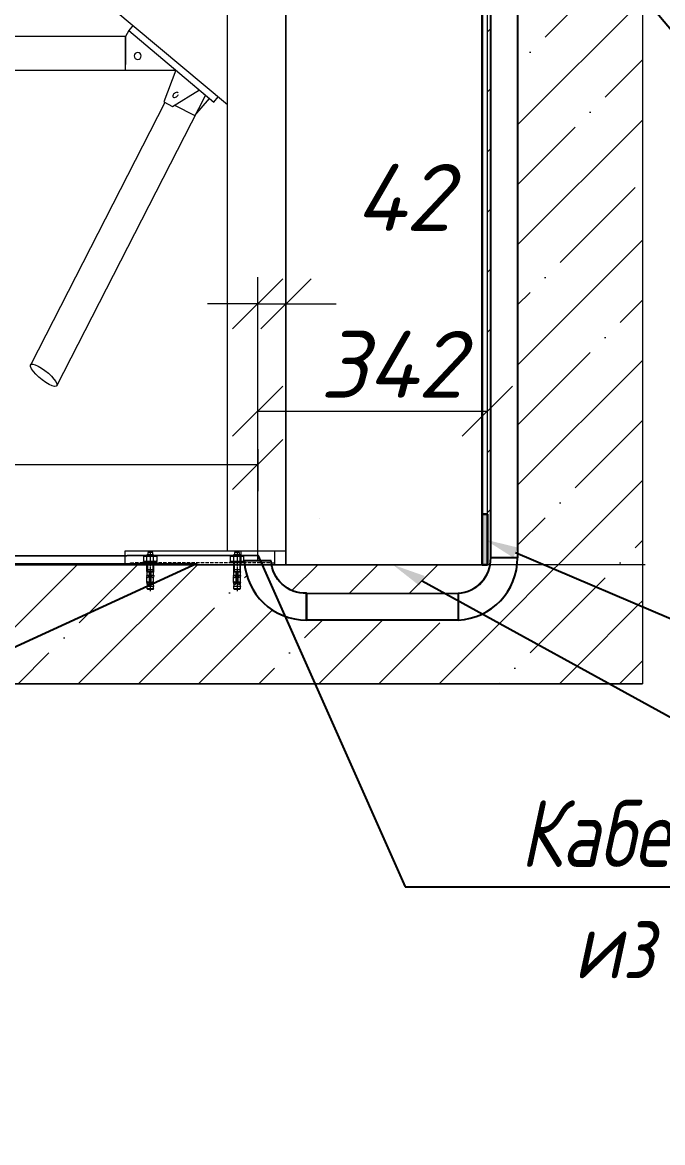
# Model space of a CAD drawing. Header units: millimetres. Extents: x 4247 to 622543, y -201358 to 142419.
# Drawn here: x 275291 to 276247, y -166163 to -164489 of the extents above; entities that cross this region are included whole.
import ezdxf
from ezdxf import colors
from ezdxf.entities.mleader import LeaderData, LeaderLine
from ezdxf.math import Vec2, Vec3

# ---------------------------------------------------------------- set-up
doc = ezdxf.new("R2010")
doc.units = ezdxf.units.MM
doc.linetypes.add('0', pattern=[0])
doc.layers.get('DEFPOINTS').update_dxf_attribs({"color": 252, "lineweight": 9})
doc.layers.add('PDF _Геометрия', color=7, linetype='Continuous')
doc.styles.add('ISOCPEUR100', font='isocpeur.ttf', dxfattribs={"oblique": 15, "height": 100})
doc.styles.add('ISOCPEUR_I', font='isocpeui.ttf', dxfattribs={"width": 0.8, "height": 250})
doc.dimstyles.new('Размеры_text_m75', dxfattribs={"dimtxt": 100, "dimasz": 75, "dimexe": 40, "dimexo": 0, "dimgap": 20, "dimtad": 1, "dimdec": 0, "dimzin": 0, "dimdsep": 46, "dimtxsty": 'ISOCPEUR100', "dimblk": 'OBLIQUE', "dimcen": 1, "dimclrd": 202, "dimclre": 202, "dimclrt": 202, "dimadec": 0, "dimazin": 0, "dimtfac": 1, "dimtdec": 0, "dimtix": 1, "dimtmove": 0, "dimatfit": 0, "dimfxl": 50, "dimtolj": 1, "dimtzin": 0, "dimlwd": 9, "dimlwe": 9, "dimarcsym": 0})
pattern_1 = [(45, (201557.59, -115546.28), (-89.80256, 89.80256), []), (45, (201647.4, -115546.28), (-89.80256, 89.80256), [158.75, -31.75, 0, -31.75])]

# ---------------------------------------------------------------- blocks, each defined once
blk = doc.blocks.new('_Oblique')
at = {"color": 0, "linetype": 'ByBlock', "lineweight": -2}
blk.add_line((-0.5, -0.5), (0.5, 0.5), dxfattribs=at)
blk = doc.blocks.new('*D462')
at = {"color": 202, "lineweight": 9, "transparency": 16777216}
for p, q in [((274892, -164510.3), (274892, -164068.3)), ((275684.3, -164259.1), (275684.3, -164068.3)), ((275684.3, -164108.3), (274892, -164108.3))]:
    blk.add_line(p, q, dxfattribs=at)
at = {"layer": 'DEFPOINTS', "color": 0, "linetype": '0', "transparency": 16777216}
for p in [(274892, -164108.3), (275684.3, -164259.1), (274892, -164510.3)]:
    blk.add_point(p, dxfattribs=at)
at = {"color": 202, "linetype": '0', "lineweight": 9, "transparency": 16777216, "xscale": 75, "yscale": 75, "zscale": 75, "rotation": 180}
blk.add_blockref('_Oblique', (274892, -164108.3), dxfattribs=at)
at = {"color": 202, "linetype": '0', "lineweight": 9, "transparency": 16777216, "xscale": 75, "yscale": 75, "zscale": 75}
blk.add_blockref('_Oblique', (275684.3, -164108.3), dxfattribs=at)
at = {"color": 202, "linetype": '0', "lineweight": 9, "transparency": 16777216, "insert": (275288.2, -164038.3), "char_height": 100, "attachment_point": 5, "style": 'ISOCPEUR100'}
blk.add_mtext('\\A1;792', dxfattribs=at)
blk = doc.blocks.new('*D464')
at = {"color": 202, "lineweight": 9, "transparency": 16777216}
for p, q in [((275642.3, -165293.8), (275642.3, -165030.1)), ((275985.2, -165272.4), (275985.2, -165030.1)), ((275642.3, -165070.1), (275985.2, -165070.1))]:
    blk.add_line(p, q, dxfattribs=at)
at = {"layer": 'DEFPOINTS', "color": 0, "linetype": '0', "transparency": 16777216}
for p in [(275985.2, -165070.1), (275985.2, -165272.4), (275642.3, -165293.8)]:
    blk.add_point(p, dxfattribs=at)
at = {"color": 202, "linetype": '0', "lineweight": 9, "transparency": 16777216, "xscale": 75, "yscale": 75, "zscale": 75, "rotation": 180}
blk.add_blockref('_Oblique', (275642.3, -165070.1), dxfattribs=at)
at = {"color": 202, "linetype": '0', "lineweight": 9, "transparency": 16777216, "xscale": 75, "yscale": 75, "zscale": 75}
blk.add_blockref('_Oblique', (275985.2, -165070.1), dxfattribs=at)
at = {"color": 202, "linetype": '0', "lineweight": 9, "transparency": 16777216, "insert": (275841.9, -165000.1), "char_height": 100, "attachment_point": 5, "style": 'ISOCPEUR100'}
blk.add_mtext('\\A1;342', dxfattribs=at)
blk = doc.blocks.new('*D465')
at = {"color": 202, "lineweight": 9, "transparency": 16777216}
for p, q in [((274849.9, -165127), (274849.9, -165189.7)), ((275642.3, -165127), (275642.3, -165189.7)), ((274849.9, -165149.7), (275642.3, -165149.7))]:
    blk.add_line(p, q, dxfattribs=at)
at = {"layer": 'DEFPOINTS', "color": 0, "linetype": '0', "transparency": 16777216}
for p in [(274849.9, -165127), (275642.3, -165127), (275642.3, -165149.7)]:
    blk.add_point(p, dxfattribs=at)
at = {"color": 202, "linetype": '0', "lineweight": 9, "transparency": 16777216, "xscale": 75, "yscale": 75, "zscale": 75, "rotation": 180}
blk.add_blockref('_Oblique', (274849.9, -165149.7), dxfattribs=at)
at = {"color": 202, "linetype": '0', "lineweight": 9, "transparency": 16777216, "xscale": 75, "yscale": 75, "zscale": 75}
blk.add_blockref('_Oblique', (275642.3, -165149.7), dxfattribs=at)
at = {"color": 202, "linetype": '0', "lineweight": 9, "transparency": 16777216, "insert": (275126.5, -165079.7), "char_height": 100, "attachment_point": 5, "style": 'ISOCPEUR100'}
blk.add_mtext('\\A1;792', dxfattribs=at)
blk = doc.blocks.new('*D485')
at = {"color": 202, "lineweight": 9, "transparency": 16777216}
for p, q in [((275642.3, -165293.8), (275642.3, -164869.6)), ((275684.3, -165029.6), (275684.3, -164869.6)), ((275642.3, -164909.6), (275567.3, -164909.6)), ((275642.3, -164909.6), (275684.3, -164909.6)), ((275684.3, -164909.6), (275759.3, -164909.6))]:
    blk.add_line(p, q, dxfattribs=at)
at = {"layer": 'DEFPOINTS', "color": 0, "linetype": 'ByBlock', "transparency": 16777216}
for p in [(275684.3, -164909.6), (275684.3, -165029.6), (275642.3, -165293.8)]:
    blk.add_point(p, dxfattribs=at)
at = {"color": 202, "linetype": 'ByBlock', "lineweight": 9, "transparency": 16777216, "xscale": 75, "yscale": 75, "zscale": 75}
blk.add_blockref('_Oblique', (275642.3, -164909.6), dxfattribs=at)
at = {"color": 202, "linetype": 'ByBlock', "lineweight": 9, "transparency": 16777216, "xscale": 75, "yscale": 75, "zscale": 75, "rotation": 180}
blk.add_blockref('_Oblique', (275684.3, -164909.6), dxfattribs=at)
at = {"color": 202, "linetype": 'ByBlock', "lineweight": 30, "transparency": 16777216, "insert": (275859.2, -164750.6), "char_height": 100, "attachment_point": 5, "style": 'ISOCPEUR100'}
blk.add_mtext('\\A1;42', dxfattribs=at)
blk = doc.blocks.new('*D487')
at = {"color": 202, "lineweight": 9, "transparency": 16777216}
for p, q in [((275977.2, -165299.5), (275977.2, -164068.2)), ((275985.2, -165299.5), (275985.2, -164068.2)), ((275977.2, -164108.2), (275902.2, -164108.2)), ((275977.2, -164108.2), (275985.2, -164108.2)), ((275985.2, -164108.2), (276350.8, -164108.2))]:
    blk.add_line(p, q, dxfattribs=at)
at = {"layer": 'DEFPOINTS', "color": 0, "linetype": '0', "transparency": 16777216}
for p in [(275985.2, -164108.2), (275977.2, -165299.5), (275985.2, -165299.5)]:
    blk.add_point(p, dxfattribs=at)
at = {"color": 202, "linetype": '0', "lineweight": 9, "transparency": 16777216, "xscale": 75, "yscale": 75, "zscale": 75}
blk.add_blockref('_Oblique', (275977.2, -164108.2), dxfattribs=at)
at = {"color": 202, "linetype": '0', "lineweight": 9, "transparency": 16777216, "xscale": 75, "yscale": 75, "zscale": 75, "rotation": 180}
blk.add_blockref('_Oblique', (275985.2, -164108.2), dxfattribs=at)
at = {"color": 202, "linetype": '0', "lineweight": 9, "transparency": 16777216, "insert": (276292.4, -164038.2), "char_height": 100, "attachment_point": 5, "style": 'ISOCPEUR100'}
blk.add_mtext('\\A1;8', dxfattribs=at)

msp = doc.modelspace()

# ---------------------------------------------------------------- hatches: boundary and pattern name
at = {"linetype": '0', "lineweight": 9, "transparency": 33554636}
h = msp.add_hatch(dxfattribs=at)
h.set_pattern_fill('ANSI35', color=256, scale=20)
h.set_pattern_definition([(45, (196254.95, -115546.28), (-89.80256, 89.80256), []), (45, (196344.75, -115546.28), (-89.80256, 89.80256), [158.75, -31.75, 0, -31.75])])
edge = h.paths.add_edge_path()
edge.add_arc((275938.854, -162920.263), 51.432, 3.30142, 25.687794)
edge.add_line((275985.203, -162897.969), (275985.203, -165299.572))
edge.add_line((275985.203, -165299.572), (275989.985, -165295.74))
edge.add_arc((275938.722, -165290.797), 51.501, 354.491893, 360)
edge.add_line((275990.223, -165290.797), (275990.201, -165289.3))
edge.add_line((275990.201, -165289.3), (275990.201, -162917.302))
h = msp.add_hatch(dxfattribs=at)
h.set_pattern_fill('ANSI35', color=256, scale=20)
h.set_pattern_definition(pattern_1)
h.paths.add_polyline_path([(273740.201, -163545.531, -0.30734063), (273668.93, -163514.973, 0.512368), (273553.532, -163514.973), (273553.532, -164742.67), (273740.173, -164602.857)])
h.paths.add_polyline_path([(273740.173, -164602.857), (273553.532, -164742.67), (273553.532, -164857.866), (273740.167, -164833.523)])
h.paths.add_polyline_path([(273740.167, -164833.523), (273553.532, -164857.866), (273553.532, -165362.263), (273740.155, -165282.741)])
h.paths.add_polyline_path([(273740.155, -165289.758), (273740.155, -165282.741), (273553.532, -165362.263), (273553.532, -165477.517), (274666.578, -165477.517), (274719.322, -165382.285), (273828.757, -165382.245, -0.40026962)])
h.paths.add_polyline_path([(275476.717, -165332.418), (275476.717, -165332.235), (275480.57, -165318.905, 0.66389322), (275476.473, -165315.52), (275476.717, -165315.52), (275476.717, -165310.466), (275476.717, -165299.574), (275444.217, -165299.574), (274892.019, -165299.571), (274892.019, -165299.574), (274875.024, -165299.574), (274869.514, -165299.574, -0.38318837), (274777.434, -165382.279), (274777.17, -165382.279), (274777.17, -165382.287), (274719.322, -165382.285), (274666.578, -165477.517), (275160.394, -165477.517)], flags=16)
h.paths.add_polyline_path([(275683.248, -165376.722, -0.28632763), (275622.771, -165299.574), (275611.285, -165299.574), (275611.285, -165301.664), (275606.767, -165310.48), (275606.767, -165299.574), (275486.711, -165299.574), (275486.711, -165309.598), (275486.711, -165310.212), (275476.717, -165310.212), (275476.717, -165299.574), (275444.217, -165299.574), (274892.019, -165299.571), (274892.019, -165299.574), (274875.024, -165299.574), (274869.514, -165299.574, -0.38318837), (274777.434, -165382.279), (274777.17, -165382.279), (274777.17, -165382.287), (274719.322, -165382.285), (274666.578, -165477.517), (275727.934, -165477.517)])
h.paths.add_polyline_path([(275479.708, -165328.48), (275477.507, -165328.48), (275477.154, -165330.158, 0.15556994)], flags=16)
h.paths.add_polyline_path([(275478.156, -165315.52), (275478.156, -165315.802), (275481.714, -165316.734), (275481.714, -165316.452)], flags=16)
h.paths.add_polyline_path([(275480.075, -165327.373), (275480.367, -165325.515), (275476.581, -165325.515, -0.60095481)], flags=16)
h.paths.add_polyline_path([(275476.717, -165336.471), (275476.717, -165332.235), (275481.714, -165332.235), (275480.692, -165318.075, 0.56343376), (275476.473, -165315.52), (275476.717, -165315.52), (275476.717, -165310.466), (275486.711, -165310.466), (275486.711, -165315.351), (275486.711, -165325.487), (275485.291, -165325.487), (275487.34, -165335.228), (275486.711, -165335.228), (275485.469, -165336.471)], flags=16)
h.paths.add_polyline_path([(275610.269, -165310.466), (275610.269, -165315.464), (275611.285, -165315.464), (275611.285, -165311.539)], flags=16)
h.paths.add_polyline_path([(275614.863, -165325.487), (275615.493, -165328.48), (275616.283, -165328.48), (275616.283, -165325.487)], flags=16)
h.paths.add_polyline_path([(275607.704, -165325.515), (275606.152, -165325.515, -0.60094796), (275609.648, -165327.374), (275609.907, -165325.515), (275607.704, -165325.515), (275606.287, -165332.235), (275611.285, -165332.235), (275609.648, -165327.374, 0.36619695), (275607.778, -165325.163), (275607.763, -165325.233), (275611.285, -165325.233), (275611.285, -165332.235), (275616.283, -165332.235), (275616.283, -165336.471), (275606.287, -165336.471), (275606.287, -165332.235)], flags=16)
h.paths.add_polyline_path([(275611.285, -165302.899), (275611.285, -165309.252), (275614.787, -165310.494), (275614.787, -165310.212)], flags=16)
h = msp.add_hatch(dxfattribs=at)
h.set_pattern_fill('ANSI35', color=256, scale=20)
h.set_pattern_definition(pattern_1)
h.paths.add_polyline_path([(276216.889, -163514.973, -0.54720999), (276100.601, -163514.973, 0.28909253), (276030.267, -163486.542), (276030.267, -163617.769), (276216.889, -163830.479)])
h.paths.add_polyline_path([(276216.889, -163830.479), (276030.267, -163617.769), (276030.267, -165282.741), (276069.767, -165299.573), (276216.889, -165299.574)])
at = {"linetype": 'ByBlock', "lineweight": 30}
h = msp.add_hatch(color=5, dxfattribs=at)
h.dxf.hatch_style = 1
h.paths.add_polyline_path([(275985.203, -165224.134), (275977.214, -165224.134), (275977.214, -165299.54), (275985.203, -165299.54)])
at = {"linetype": '0', "lineweight": 9, "transparency": 33554636}
h = msp.add_hatch(dxfattribs=at)
h.set_pattern_fill('ANSI35', color=256, scale=20)
h.set_pattern_definition(pattern_1)
edge = h.paths.add_edge_path()
edge.add_line((275476.717, -165332.418), (275476.717, -165326.125))
edge.add_spline(control_points=[(275476.575, -165325.544), (275476.604, -165326.814), (275477.167, -165327.831), (275477.873, -165327.831)], knot_values=[0, 0, 0, 0, 1, 1, 1, 1], degree=3, periodic=0)
edge.add_spline(control_points=[(275477.873, -165319.106), (275478.608, -165319.106), (275479.172, -165317.496), (275479.145, -165315.52)], knot_values=[0, 0, 0, 0, 1, 1, 1, 1], degree=3, periodic=0)
edge.add_spline(control_points=[(275476.462, -165315.548), (275476.491, -165317.525), (275477.111, -165319.106), (275477.873, -165319.106)], knot_values=[0, 0, 0, 0, 1, 1, 1, 1], degree=3, periodic=0)
edge.add_line((275475.444, -165309.598), (275476.717, -165309.598))
edge.add_line((275476.717, -165309.598), (275476.717, -165307.473))
edge.add_line((275476.717, -165307.473), (275476.717, -165299.574))
edge.add_line((275476.717, -165299.574), (275444.217, -165299.574))
edge.add_line((275444.217, -165299.574), (274892.019, -165299.565))
edge.add_line((274892.019, -165299.565), (274892.019, -165299.574))
edge.add_line((274892.019, -165299.574), (274869.514, -165299.574))
edge.add_arc((274777.439, -165289.673), 92.606, 269.997443, 353.862447, ccw=False)
edge.add_line((274777.434, -165382.279), (274777.17, -165382.279))
edge.add_line((274777.17, -165382.279), (274777.17, -165382.287))
edge.add_line((274777.17, -165382.287), (274719.322, -165382.285))
edge.add_line((274719.322, -165382.285), (274666.578, -165477.517))
edge.add_line((274666.578, -165477.517), (275160.394, -165477.517))
edge.add_line((275160.394, -165477.517), (275476.717, -165332.418))
h = msp.add_hatch(dxfattribs=at)
h.set_pattern_fill('ANSI35', color=256, scale=20)
h.set_pattern_definition(pattern_1)
h.paths.add_polyline_path([(275989.47, -165299.572), (275684.303, -165299.568), (275684.303, -165299.574), (275662.926, -165299.574, 0.37480404), (275715.342, -165342.279), (275715.342, -165342.5), (275941.665, -165342.213, 0.3487971)])
h = msp.add_hatch(dxfattribs=at)
h.set_pattern_fill('ANSI35', color=256, scale=20)
h.set_pattern_definition(pattern_1)
h.paths.add_polyline_path([(276216.889, -165362.263), (276069.767, -165299.573), (276029.723, -165299.572, -0.25922652), (275977.646, -165373.193), (276167.181, -165477.517), (276216.889, -165477.517)])
h = msp.add_hatch(dxfattribs=at)
h.set_pattern_fill('ANSI35', color=256, scale=20)
h.set_pattern_definition(pattern_1)
h.paths.add_polyline_path([(276216.889, -165299.574), (276069.767, -165299.573), (276216.889, -165362.263)])
h = msp.add_hatch(dxfattribs=at)
h.set_pattern_fill('ANSI35', color=256, scale=20)
h.set_pattern_definition(pattern_1)
h.paths.add_polyline_path([(275977.646, -165373.193, -0.10096262), (275941.665, -165382.251), (275714.952, -165382.279, -0.08756021), (275683.248, -165376.722), (275727.934, -165477.517), (276167.181, -165477.517)])

# ---------------------------------------------------------------- linework, layer by layer
at = {"color": 18, "linetype": '0', "lineweight": 9, "true_color": 0x000000}
for p, q in [((276216.889, -163514.973), (276216.889, -165477.517)), ((273785.218, -165299.566), (275985.203, -165299.54)), ((276220.96, -165299.574), (273785.218, -165299.546)), ((276216.889, -165477.517), (273553.532, -165477.517)), ((274384.344, -165477.517), (276216.889, -165477.517))]:
    msp.add_line(p, q, dxfattribs=at)
at = {"color": 30, "linetype": '0', "lineweight": 25, "true_color": 0xff8000}
msp.add_line((276030.267, -165289.3), (275990.201, -165289.3), dxfattribs=at)
msp.add_lwpolyline([(276030.267, -163486.542), (276030.267, -165289.3), (275990.201, -165289.3), (275990.201, -163508.79)], dxfattribs=at)
at = {"color": 18, "linetype": '0', "lineweight": 9, "true_color": 0x000000}
msp.add_lwpolyline([(275985.203, -165299.54), (275985.203, -163514.973)], dxfattribs=at)
at = {"color": 30, "linetype": 'ByBlock', "lineweight": 30, "true_color": 0xf8991e}
msp.add_lwpolyline([(275977.203, -164380.143), (275977.214, -165299.54)], dxfattribs=at)
at = {"color": 5, "linetype": 'ByBlock', "lineweight": 30}
msp.add_lwpolyline([(275985.203, -165299.54), (275977.214, -165299.54), (275977.214, -165224.134), (275985.203, -165224.134)], close=True, dxfattribs=at)
at = {"color": 30, "linetype": '0', "lineweight": 25, "true_color": 0xff8000}
msp.add_lwpolyline([(275662.27, -165293.838), (275622.334, -165293.838, 0.40194154), (275715.115, -165382.279), (275715.115, -165342.286, -0.40589503)], format="xyb", close=True, dxfattribs=at)
msp.add_lwpolyline([(275715.342, -165342.5), (275941.665, -165342.213), (275941.665, -165382.251), (275715.342, -165382.509)], close=True, dxfattribs=at)
for centre, radius, start, end in [((275937.455, -165289.534), 92.812, 272.599647, 0.144507), ((275938.722, -165290.797), 51.501, 273.275361, 1.665157)]:
    msp.add_arc(centre, radius, start, end, dxfattribs=at)
at = {"layer": 'PDF _Геометрия', "color": 30, "linetype": '0', "lineweight": 9, "true_color": 0xff8000}
msp.add_line((275941.665, -165342.213), (275941.665, -165382.251), dxfattribs=at)
at = {"layer": 'PDF _Геометрия', "color": 7, "linetype": '0', "lineweight": 0}
for points in [[(275662.307, -165296.581), (275667.305, -165296.581), (275667.305, -165299.574), (275684.303, -165299.574), (275684.303, -164259.104), (275391.192, -164259.104), (275391.192, -164438.68), (275597.281, -164611.762)], [(275684.303, -164259.104), (275684.303, -165299.574), (275444.217, -165299.574), (275444.217, -165278.906), (275684.303, -165278.906)], [(275597.281, -165278.906), (275597.281, -164259.104)], [(275449.695, -164500.995), (275444.726, -164510.313), (275444.726, -164551.875)], [(275456.246, -164493.315), (275449.582, -164501.221), (275576.895, -164608.346), (275583.305, -164600.017)], [(275525.93, -164565.372), (275564.19, -164597.616), (275341.695, -165032.751)], [(275444.726, -164560.346), (275519.944, -164560.346), (275502.015, -164607.922), (275515.145, -164614.671), (275555.126, -164589.993)], [(275523.473, -164597.504), (275522.796, -164598.492), (275521.893, -164599.424), (275520.848, -164600.186)], [(275521.893, -164593.466), (275522.796, -164593.635), (275523.473, -164594.059)], [(275503.737, -164608.826), (275303.436, -165000.534)], [(275518.109, -164612.835), (275548.462, -164628.365), (275570.147, -164602.642)], [(275476.491, -165286.699), (275486.937, -165286.699)], [(275486.711, -165286.699), (275486.711, -165284.581), (275476.717, -165284.581), (275476.717, -165286.699)], [(275486.09, -165284.581), (275477.337, -165284.581)], [(275485.469, -165284.581), (275485.469, -165281.56), (275477.959, -165281.56), (275477.959, -165284.581)], [(275606.061, -165286.699), (275616.509, -165286.699)], [(275616.283, -165286.699), (275616.283, -165284.581), (275606.287, -165284.581), (275606.287, -165286.699)], [(275615.662, -165284.581), (275606.909, -165284.581)], [(275615.041, -165284.581), (275615.041, -165281.56), (275607.53, -165281.56), (275607.53, -165284.581)], [(275452.208, -165299.574), (275452.208, -165296.581), (275457.206, -165296.581)], [(275464.208, -165296.581), (275459.21, -165296.581)], [(275471.21, -165296.581), (275466.213, -165296.581)], [(275478.213, -165296.581), (275473.215, -165296.581)], [(275486.711, -165296.581), (275486.711, -165309.598), (275476.717, -165309.598), (275476.717, -165296.581)], [(275477.224, -165304.48), (275477.224, -165307.473)], [(275485.215, -165296.581), (275480.217, -165296.581)], [(275486.231, -165304.48), (275486.231, -165307.473)], [(275492.217, -165296.581), (275487.219, -165296.581)], [(275499.219, -165296.581), (275494.222, -165296.581)], [(275506.222, -165296.581), (275501.224, -165296.581)], [(275513.224, -165296.581), (275508.226, -165296.581)], [(275520.226, -165296.581), (275515.229, -165296.581)], [(275527.258, -165296.581), (275522.231, -165296.581)], [(275534.26, -165296.581), (275529.233, -165296.581)], [(275541.262, -165296.581), (275536.236, -165296.581)], [(275548.264, -165296.581), (275543.238, -165296.581)], [(275555.267, -165296.581), (275550.24, -165296.581)], [(275562.269, -165296.581), (275557.271, -165296.581)], [(275569.271, -165296.581), (275564.274, -165296.581)], [(275576.274, -165296.581), (275571.276, -165296.581)], [(275583.276, -165296.581), (275578.278, -165296.581)], [(275590.278, -165296.581), (275585.281, -165296.581)], [(275597.281, -165296.581), (275592.283, -165296.581)], [(275604.283, -165296.581), (275599.285, -165296.581)], [(275611.285, -165296.581), (275606.287, -165296.581), (275606.287, -165309.598), (275616.283, -165309.598), (275616.283, -165296.581)], [(275606.767, -165304.48), (275606.767, -165307.473)], [(275618.287, -165296.581), (275613.29, -165296.581)], [(275615.776, -165304.48), (275615.776, -165307.473)], [(275625.29, -165296.581), (275620.292, -165296.581)], [(275632.292, -165296.581), (275627.294, -165296.581)], [(275639.294, -165296.581), (275634.297, -165296.581)], [(275646.297, -165296.581), (275641.299, -165296.581)], [(275653.299, -165296.581), (275648.303, -165296.581)], [(275660.303, -165296.581), (275655.305, -165296.581)], [(275481.714, -165311.539), (275481.714, -165315.464), (275481.714, -165313.515), (275481.714, -165315.464)], [(275611.285, -165311.539), (275611.285, -165315.464), (275611.285, -165313.515), (275611.285, -165315.464)], [(275616.283, -165325.374), (275616.283, -165317.666)], [(275477.507, -165328.48), (275476.717, -165332.235)], [(275486.711, -165335.228), (275485.469, -165336.471), (275477.959, -165336.471), (275476.717, -165335.228), (275486.711, -165335.228), (275486.711, -165332.235), (275476.717, -165332.235), (275476.717, -165335.228)], [(275482.73, -165325.233), (275480.726, -165325.233)], [(275485.921, -165328.48), (275486.711, -165332.235)], [(275607.079, -165328.48), (275606.287, -165332.235)], [(275616.283, -165335.228), (275615.041, -165336.471), (275607.53, -165336.471), (275606.287, -165335.228), (275616.283, -165335.228), (275616.283, -165332.235), (275606.287, -165332.235), (275606.287, -165335.228)], [(275612.274, -165325.233), (275610.269, -165325.233)], [(275616.481, -165325.487), (275613.939, -165325.487)], [(275615.493, -165328.48), (275616.283, -165332.235)]]:
    msp.add_lwpolyline(points, dxfattribs=at)
for points in [[(275444.726, -164510.313), (274941.968, -164510.313), (274941.968, -164560.346), (275444.726, -164560.346)], [(275337.826, -165022.05), (275340.538, -165025.946), (275342.034, -165029.165), (275342.174, -165031.537), (275340.989, -165032.864), (275338.561, -165033.061), (275335.031, -165032.129), (275330.627, -165030.125), (275325.685, -165027.16), (275320.518, -165023.489), (275315.493, -165019.311), (275310.946, -165014.934), (275307.192, -165010.671), (275304.481, -165006.774), (275302.984, -165003.555), (275302.843, -165001.184), (275304.029, -164999.857), (275306.457, -164999.659), (275310.015, -165000.591), (275314.391, -165002.595), (275319.332, -165005.56), (275324.5, -165009.231), (275329.525, -165013.41), (275334.072, -165017.786)], [(275734.335, -165230.797), (275734.335, -165231.079)], [(275491.54, -165287.461), (275491.54, -165293.956), (275490.213, -165294.69), (275473.215, -165294.69), (275471.887, -165293.956), (275471.887, -165287.461), (275473.215, -165286.699), (275490.213, -165286.699)], [(275621.111, -165287.461), (275621.111, -165293.956), (275619.785, -165294.69), (275602.787, -165294.69), (275601.459, -165293.956), (275601.459, -165287.461), (275602.787, -165286.699), (275619.785, -165286.699)], [(275617.271, -165278.904), (275667.304, -165278.904), (275667.304, -165299.544), (275617.271, -165299.544)], [(275471.719, -165294.69), (275491.738, -165294.69), (275491.738, -165296.553), (275471.719, -165296.553)], [(275601.29, -165294.69), (275621.309, -165294.69), (275621.309, -165296.553), (275601.29, -165296.553)], [(275476.717, -165307.473), (275476.717, -165310.212), (275486.711, -165310.212), (275486.711, -165307.473)], [(275478.156, -165315.52), (275478.156, -165315.802)], [(275478.213, -165310.212), (275478.213, -165310.494)], [(275478.213, -165310.212), (275478.213, -165310.494)], [(275481.714, -165310.522), (275481.714, -165310.805)], [(275481.714, -165316.452), (275481.714, -165316.734)], [(275485.215, -165310.212), (275485.215, -165310.494)], [(275485.215, -165310.212), (275485.215, -165310.494)], [(275485.977, -165315.464), (275485.977, -165315.746)], [(275606.287, -165307.473), (275606.287, -165310.212), (275616.283, -165310.212), (275616.283, -165307.473)], [(275607.728, -165315.52), (275607.728, -165315.802)], [(275607.785, -165310.212), (275607.785, -165310.494)], [(275607.785, -165310.212), (275607.785, -165310.494)], [(275611.285, -165310.522), (275611.285, -165310.805)], [(275611.285, -165316.452), (275611.285, -165316.734)], [(275614.787, -165310.212), (275614.787, -165310.494)], [(275614.787, -165310.212), (275614.787, -165310.494)], [(275615.52, -165315.464), (275615.52, -165315.746)]]:
    msp.add_lwpolyline(points, close=True, dxfattribs=at)
for points in [[(275463.022, -164534.031, 0.41397502), (275457.855, -164539.198, 0.41397757), (275463.022, -164544.365, 0.41387758), (275468.19, -164539.198, 0.41387503)], [(275486.966, -165315.464), (275484.283, -165315.464, -0.22102913)], [(275616.538, -165315.464), (275613.855, -165315.464, -0.2210294)]]:
    msp.add_lwpolyline(points, format="xyb", close=True, dxfattribs=at)
for points in [[(275472.481, -165294.266, 0.26963969), (275476.801, -165293.956), (275476.801, -165287.461, 0.26950301), (275472.481, -165287.122)], [(275490.946, -165294.266, -0.26963948), (275486.627, -165293.956), (275486.627, -165287.461, -0.2695028), (275490.946, -165287.122)], [(275602.025, -165294.266, 0.26821476), (275606.373, -165293.956), (275606.373, -165287.461, 0.26810928), (275602.025, -165287.122)], [(275620.518, -165294.266, -0.26965681), (275616.199, -165293.956), (275616.199, -165287.461, -0.26952148), (275620.518, -165287.122)], [(275486.711, -165315.351), (275486.711, -165310.466), (275476.717, -165310.466), (275476.717, -165315.407, -0.22103094), (275479.145, -165315.52), (275476.462, -165315.52)], [(275476.575, -165325.515), (275479.088, -165325.515, 0.28644411), (275476.717, -165325.431), (275476.717, -165317.496)], [(275476.717, -165326.56), (275476.717, -165328.48), (275479.708, -165328.48, 0.11972208), (275480.726, -165326.334), (275480.726, -165310.466)], [(275482.73, -165310.466), (275482.73, -165326.334, 0.08855242), (275483.719, -165328.48), (275486.711, -165328.48), (275486.711, -165326.729)], [(275486.909, -165325.487), (275484.396, -165325.487, -0.3033123), (275486.711, -165325.374), (275486.711, -165317.666)], [(275616.283, -165315.351), (275616.283, -165310.466), (275606.287, -165310.466), (275606.287, -165315.407, -0.22103098), (275608.717, -165315.52), (275606.034, -165315.52)], [(275606.147, -165325.515), (275608.66, -165325.515, 0.28644443), (275606.287, -165325.431), (275606.287, -165317.496)], [(275606.287, -165326.56), (275606.287, -165328.48), (275609.281, -165328.48, 0.12865491), (275610.269, -165326.334), (275610.269, -165310.466)], [(275612.274, -165310.466), (275612.274, -165326.334, 0.09597359), (275613.29, -165328.48), (275616.283, -165328.48), (275616.283, -165326.729)]]:
    msp.add_lwpolyline(points, format="xyb", dxfattribs=at)
at = {"layer": 'PDF _Геометрия', "color": 3, "linetype": '0', "lineweight": 0}
for points in [[(275477.647, -165284.581), (275477.647, -165286.699)], [(275485.78, -165284.581), (275485.78, -165286.699)], [(275607.219, -165284.581), (275607.219, -165286.699)], [(275615.351, -165284.581), (275615.351, -165286.699)], [(275477.647, -165296.581), (275477.647, -165309.598)], [(275485.78, -165296.581), (275485.78, -165309.598)], [(275607.219, -165296.581), (275607.219, -165309.598)], [(275615.351, -165296.581), (275615.351, -165309.598)]]:
    msp.add_lwpolyline(points, dxfattribs=at)
at = {"layer": 'PDF _Геометрия', "color": 1, "linetype": '0', "lineweight": 0}
for points in [[(275481.714, -165278.2), (275481.714, -165301.664)], [(275611.285, -165278.2), (275611.285, -165301.664)], [(275481.714, -165302.899), (275481.714, -165309.252)], [(275611.285, -165302.899), (275611.285, -165309.252)], [(275481.714, -165315.605), (275481.714, -165339.068)], [(275611.285, -165315.605), (275611.285, -165339.068)]]:
    msp.add_lwpolyline(points, dxfattribs=at)
at = {"layer": 'PDF _Геометрия', "color": 3, "linetype": '0', "lineweight": 0}
for points in [[(275486.711, -165310.212), (275486.711, -165310.494)], [(275616.283, -165310.212), (275616.283, -165310.494)]]:
    msp.add_lwpolyline(points, close=True, dxfattribs=at)
at = {"layer": 'PDF _Геометрия', "color": 7, "linetype": '0', "lineweight": 0}
for centre, radius, start, end in [((275481.714, -165302.909), 16.21, 72.356874, 107.643126), ((275611.286, -165302.909), 16.21, 72.356874, 107.643126), ((275481.714, -165278.042), 16.654, 252.842979, 287.157021), ((275611.286, -165278.042), 16.654, 252.842979, 287.157021)]:
    msp.add_arc(centre, radius, start, end, dxfattribs=at)
msp.add_ellipse((275519.739, -164597.345), major_axis=(3.949, 3.102), ratio=0.59084752, start_param=0.6183713, end_param=4.53566824, dxfattribs=at)
for points in [[(275476.462, -165315.548), (275476.462, -165315.52), (275476.462, -165315.52), (275476.462, -165315.52)], [(275477.873, -165319.106), (275477.111, -165319.106), (275476.491, -165317.525), (275476.462, -165315.548)], [(275479.145, -165315.52), (275479.172, -165317.496), (275478.608, -165319.106), (275477.873, -165319.106)], [(275484.283, -165315.492), (275484.283, -165315.492), (275484.283, -165315.492), (275484.283, -165315.464)], [(275485.695, -165319.05), (275484.932, -165319.078), (275484.312, -165317.468), (275484.283, -165315.492)], [(275486.966, -165315.464), (275486.993, -165317.44), (275486.429, -165319.05), (275485.695, -165319.05)], [(275606.034, -165315.548), (275606.034, -165315.52), (275606.034, -165315.52), (275606.034, -165315.52)], [(275607.446, -165319.106), (275606.683, -165319.106), (275606.061, -165317.525), (275606.034, -165315.548)], [(275608.717, -165315.52), (275608.744, -165317.496), (275608.179, -165319.106), (275607.446, -165319.106)], [(275613.855, -165315.492), (275613.855, -165315.492), (275613.855, -165315.492), (275613.855, -165315.464)], [(275615.238, -165319.05), (275614.504, -165319.078), (275613.883, -165317.468), (275613.855, -165315.492)], [(275616.538, -165315.464), (275616.566, -165317.44), (275615.973, -165319.05), (275615.238, -165319.05)], [(275476.575, -165325.544), (275476.575, -165325.544), (275476.575, -165325.544), (275476.575, -165325.515)], [(275477.873, -165327.831), (275477.167, -165327.831), (275476.604, -165326.814), (275476.575, -165325.544)], [(275479.088, -165325.515), (275479.116, -165326.786), (275478.552, -165327.802), (275477.873, -165327.831)], [(275485.695, -165327.774), (275484.989, -165327.774), (275484.396, -165326.758), (275484.396, -165325.487)], [(275486.909, -165325.487), (275486.909, -165326.729), (275486.373, -165327.774), (275485.695, -165327.774)], [(275606.147, -165325.544), (275606.147, -165325.544), (275606.147, -165325.544), (275606.147, -165325.515)], [(275607.446, -165327.831), (275606.74, -165327.831), (275606.147, -165326.814), (275606.147, -165325.544)], [(275608.66, -165325.515), (275608.688, -165326.786), (275608.122, -165327.802), (275607.446, -165327.831)], [(275613.939, -165325.487), (275614.73, -165324.979), (275615.719, -165324.979), (275616.481, -165325.487)], [(275615.238, -165327.774), (275614.561, -165327.774), (275613.968, -165326.758), (275613.939, -165325.487)], [(275616.481, -165325.487), (275616.481, -165326.729), (275615.944, -165327.774), (275615.238, -165327.774)]]:
    msp.add_open_spline(points, degree=3, dxfattribs=at)

# ---------------------------------------------------------------- dimensions: what is measured, and where the dimension line sits
at = {"color": 18, "linetype": '0', "lineweight": 9, "true_color": 0x000000}
dim = msp.add_linear_dim(base=(274892.019, -164108.271), p1=(275684.303, -164259.104), p2=(274892.019, -164510.313), dimstyle='Размеры_text_m75', dxfattribs=at)
dim.commit()
dim.dimension.update_dxf_attribs({"geometry": '*D462', "text_midpoint": (275288.161, -164038.271)})
for base, p1, p2, picture, middle in [((275985.203, -164108.222), (275977.214, -165299.54), (275985.203, -165299.54), '*D487', (276292.353, -164108.222)), ((275642.302, -165149.709), (274849.934, -165126.977), (275642.302, -165126.977), '*D465', (275126.533, -165149.709))]:
    dim = msp.add_linear_dim(base=base, p1=p1, p2=p2, dimstyle='Размеры_text_m75', dxfattribs=at)
    dim.commit()
    dim.dimension.update_dxf_attribs({"geometry": picture, "text_midpoint": middle, "dimtype": 160})
at = {"color": 30, "linetype": 'ByBlock', "lineweight": 30, "true_color": 0xf8991e}
dim = msp.add_linear_dim(base=(275684.303, -164909.614), p1=(275642.302, -165293.769), p2=(275684.303, -165029.607), dimstyle='Размеры_text_m75', override={"dimtmove": 1}, dxfattribs=at)
dim.commit()
dim.dimension.update_dxf_attribs({"geometry": '*D485', "text_midpoint": (275859.174, -164820.567), "dimtype": 160})
at = {"color": 18, "linetype": '0', "lineweight": 9, "true_color": 0x000000}
dim = msp.add_linear_dim(base=(275985.203, -165070.051), p1=(275642.302, -165293.769), p2=(275985.203, -165272.443), text='342', dimstyle='Размеры_text_m75', dxfattribs=at)
dim.commit()
dim.dimension.update_dxf_attribs({"geometry": '*D464', "text_midpoint": (275841.857, -165070.051), "dimtype": 160})

# ---------------------------------------------------------------- leaders
ml = msp.add_multileader_mtext('Standard', dxfattribs=at)
ml.set_content('{\\C256;Труба ПДН гладкая \\fISOCPEUR|b0|i0|c204|p34;⌀40\\Pв штробе/ГКЛ}', color=7, style='ISOCPEUR_I')
ml.set_leader_properties(color=7, linetype='Continuous', lineweight=25)
ml.build(insert=Vec2(0, 0))
ml.multileader.update_dxf_attribs({"text_left_attachment_type": 6, "text_right_attachment_type": 6, "dogleg_length": 50, "arrow_head_size": 50})
ctx = ml.context
ctx.base_point, ctx.char_height, ctx.arrow_head_size, ctx.landing_gap_size, ctx.plane_origin = Vec3(276452.495, -164670.948), 100, 50, 50, Vec3(276010.234, -164201.62)
ctx.left_attachment, ctx.right_attachment = 6, 6
notes = []
notes.append((ctx, [(0, (1, 1, 0), (276402.495, -164670.948), (1, 0), 50, [(0, [(276010.234, -164201.62)], 0, [])])]))
ctx.mtext.insert, ctx.mtext.flow_direction = Vec3(276502.495, -164540.948), 5
ml = msp.add_multileader_mtext('Standard', dxfattribs=at)
ml.set_content('Плинтус напольный, толщина 8 мм ', color=7, style='ISOCPEUR_I')
ml.set_leader_properties(color=7, linetype='Continuous', lineweight=25)
ml.build(insert=Vec2(0, 0))
ml.multileader.update_dxf_attribs({"text_left_attachment_type": 6, "text_right_attachment_type": 6, "dogleg_length": 50, "arrow_head_size": 50})
ctx = ml.context
ctx.base_point, ctx.char_height, ctx.arrow_head_size, ctx.landing_gap_size, ctx.plane_origin = Vec3(276452.495, -165441.352), 100, 50, 50, Vec3(275952.273, -165133.853)
ctx.left_attachment, ctx.right_attachment, ctx.text_align_type = 6, 6, 2
notes.append((ctx, [(0, (1, 1, 0), (276402.495, -165441.352), (1, 0), 50, [(0, [(275981.209, -165261.837)], 0, [])])]))
ctx.mtext.insert, ctx.mtext.alignment, ctx.mtext.flow_direction = Vec3(278333.344, -165311.352), 3, 5
ml = msp.add_multileader_mtext('Standard', dxfattribs=at)
ml.set_content('Кабельный ввод в турникет, в месте вывода \\Pиз стяжки технологический запас 5 метров ', color=7, style='ISOCPEUR_I')
ml.set_leader_properties(color=7, linetype='Continuous', lineweight=25)
ml.build(insert=Vec2(0, 0))
ml.multileader.update_dxf_attribs({"text_left_attachment_type": 6, "text_right_attachment_type": 6, "dogleg_length": 50, "arrow_head_size": 50})
ctx = ml.context
ctx.base_point, ctx.char_height, ctx.arrow_head_size, ctx.landing_gap_size, ctx.plane_origin = Vec3(275912.559, -165781.183), 100, 50, 50, Vec3(274849.856, -165287.52)
ctx.left_attachment, ctx.right_attachment, ctx.text_align_type = 6, 6, 2
notes.append((ctx, [(0, (1, 1, 0), (275862.559, -165781.183), (1, 0), 50, [(1, [(274849.856, -165287.52), (275642.624, -165285.091)], 0, [])])]))
ctx.mtext.insert, ctx.mtext.alignment, ctx.mtext.flow_direction = Vec3(278340.559, -165651.183), 3, 5
ml = msp.add_multileader_mtext('Standard', dxfattribs=at)
ml.set_content('Монтажная пластина', color=7, style='ISOCPEUR_I')
ml.set_leader_properties(color=7, linetype='Continuous', lineweight=25)
ml.build(insert=Vec2(0, 0))
ml.multileader.update_dxf_attribs({"text_left_attachment_type": 6, "text_right_attachment_type": 6, "dogleg_length": 50, "arrow_head_size": 50})
ctx = ml.context
ctx.base_point, ctx.char_height, ctx.arrow_head_size, ctx.landing_gap_size, ctx.plane_origin = Vec3(273233.423, -165781.183), 100, 50, 50, Vec3(268373.678, -168835.543)
ctx.left_attachment, ctx.right_attachment, ctx.text_align_type = 6, 6, 2
notes.append((ctx, [(1, (1, 1, 0), (274498.393, -165781.183), (-1, 0), 50, [(2, [(274765.782, -165298.399), (275551.937, -165297.914)], 0, [])])]))
ctx.mtext.insert, ctx.mtext.alignment, ctx.mtext.flow_direction = Vec3(274398.393, -165661.183), 3, 5
ml = msp.add_multileader_mtext('Standard', dxfattribs=at)
ml.set_content('Уровень чистого пола ', color=7, style='ISOCPEUR_I')
ml.set_leader_properties(color=7, linetype='Continuous', lineweight=25)
ml.build(insert=Vec2(0, 0))
ml.multileader.update_dxf_attribs({"text_left_attachment_type": 6, "text_right_attachment_type": 6, "dogleg_length": 50, "arrow_head_size": 50})
ctx = ml.context
ctx.base_point, ctx.char_height, ctx.arrow_head_size, ctx.landing_gap_size, ctx.plane_origin = Vec3(276452.495, -165607.039), 100, 50, 50, Vec3(275952.273, -165299.54)
ctx.left_attachment, ctx.right_attachment, ctx.text_align_type = 6, 6, 2
notes.append((ctx, [(0, (1, 1, 0), (276402.495, -165607.039), (1, 0), 50, [(0, [(275843.835, -165299.54)], 0, [])])]))
ctx.mtext.insert, ctx.mtext.alignment, ctx.mtext.flow_direction = Vec3(277650.616, -165477.039), 3, 5
for ctx, leaders in notes:
    for number, flags, end, landing, length, lines in leaders:
        leader = LeaderData()
        leader.index, (leader.has_last_leader_line, leader.has_dogleg_vector, leader.attachment_direction) = number, flags
        leader.last_leader_point, leader.dogleg_vector, leader.dogleg_length = Vec3(end), Vec3(landing), length
        for number, points, colour, breaks in lines:
            line = LeaderLine()
            line.index, line.vertices, line.color, line.breaks = number, Vec3.list(points), colors.encode_raw_color(colour), breaks
            leader.lines.append(line)
        ctx.leaders.append(leader)

doc.saveas('drawing.dxf')
